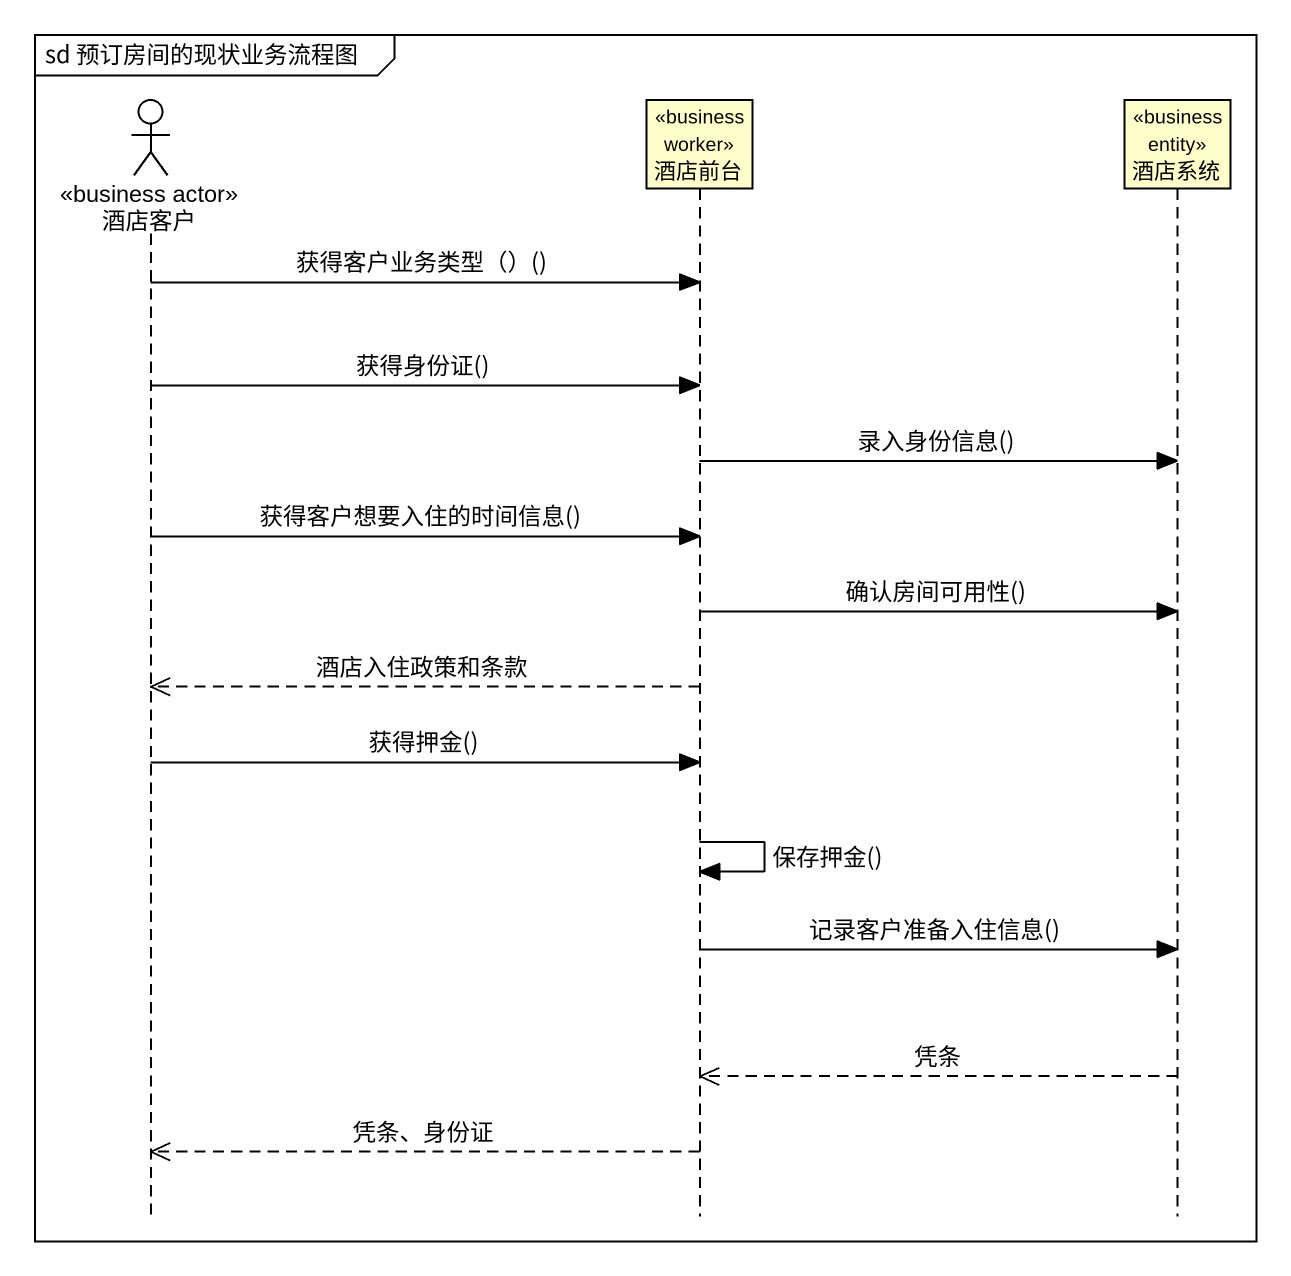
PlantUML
@startuml
mainframe sd 预订房间的现状业务流程图
hide footbox
actor 酒店客户 <<business actor>>
participant 酒店前台 <<business worker>>
participant 酒店系统 <<business entity>>

酒店客户 -> 酒店前台 : 获得客户业务类型（）()
酒店客户 -> 酒店前台 : 获得身份证()
酒店前台 -> 酒店系统 : 录入身份信息()
酒店客户 -> 酒店前台 : 获得客户想要入住的时间信息()
酒店前台 -> 酒店系统 : 确认房间可用性()
酒店前台 -->> 酒店客户 : 酒店入住政策和条款
酒店客户 -> 酒店前台 : 获得押金()
酒店前台 -> 酒店前台 : 保存押金()
酒店前台 -> 酒店系统 : 记录客户准备入住信息()
酒店系统 -->> 酒店前台 : 凭条
酒店前台 -->> 酒店客户 : 凭条、身份证
@enduml
